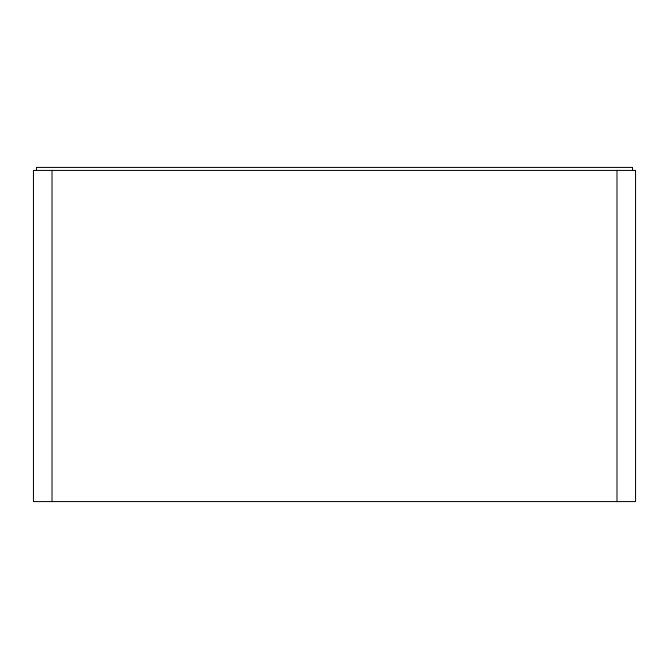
<?xml version="1.0" encoding="UTF-8"?>
<svg xmlns="http://www.w3.org/2000/svg" width="669" height="669" viewBox="0 0 669 669"><rect width="100%" height="100%" fill="white"/><g stroke="black" fill="none" stroke-linecap="round" stroke-linejoin="round"><path stroke-width="1" d="M632.539 170.428L632.539 167.417L36.461 167.417L36.461 170.428M616.985 170.428L616.985 501.583M52.015 170.428L52.015 501.583M635.55 170.428L33.45 170.428L33.45 501.583L635.55 501.583L635.55 170.428"/></g></svg>
